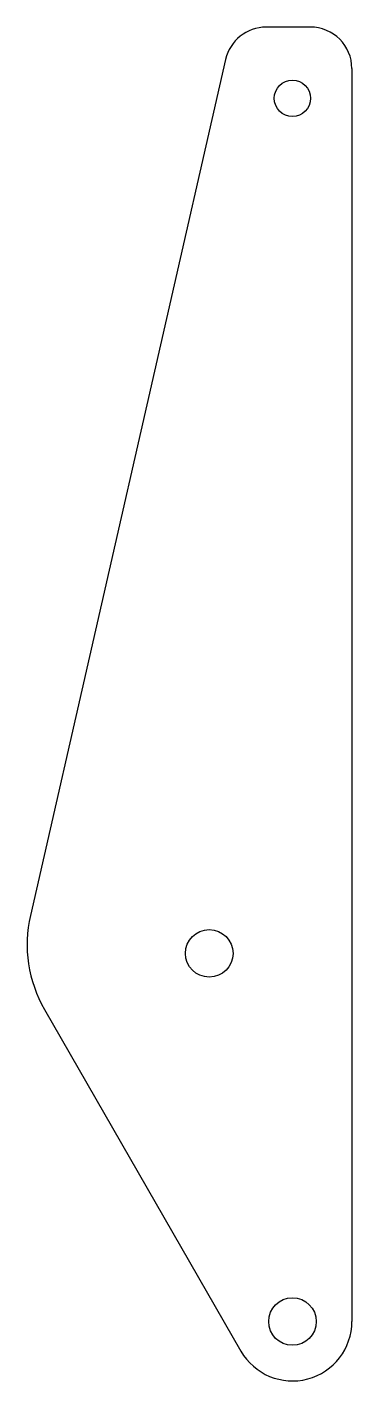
# Model space of a CAD drawing. Header units: inches. Extents: x 2 to 3.71, y 2 to 9.12.
import ezdxf

# ---------------------------------------------------------------- set-up
doc = ezdxf.new("R2010")
doc.units = ezdxf.units.IN
doc.header["$MEASUREMENT"] = 0
doc.layers.get('0').update_dxf_attribs({"linetype": 'CONTINUOUS'})

msp = doc.modelspace()

# ---------------------------------------------------------------- linework, layer by layer
for p, q in [((3.4887, 9.125), (3.257, 9.125)), ((3.0437, 8.9548), (2.0172, 4.4494)), ((3.7075, 8.9062), (3.7075, 2.3125)), ((2.0913, 3.9546), (3.124, 2.1568))]:
    msp.add_line(p, q)
for centre, radius in [((3.395, 8.75), 0.0955), ((2.9575, 4.25), 0.125), ((3.395, 2.3125), 0.125)]:
    msp.add_circle(centre, radius)
for centre, radius, start, end in [((3.257, 8.9062), 0.2187, 90, 167.16439), ((3.4887, 8.9062), 0.2187, 0, 90), ((2.687, 4.2968), 0.687, 167.16439, 209.87552), ((3.395, 2.3125), 0.3125, 209.87552, 360)]:
    msp.add_arc(centre, radius, start, end)

doc.saveas('drawing.dxf')
